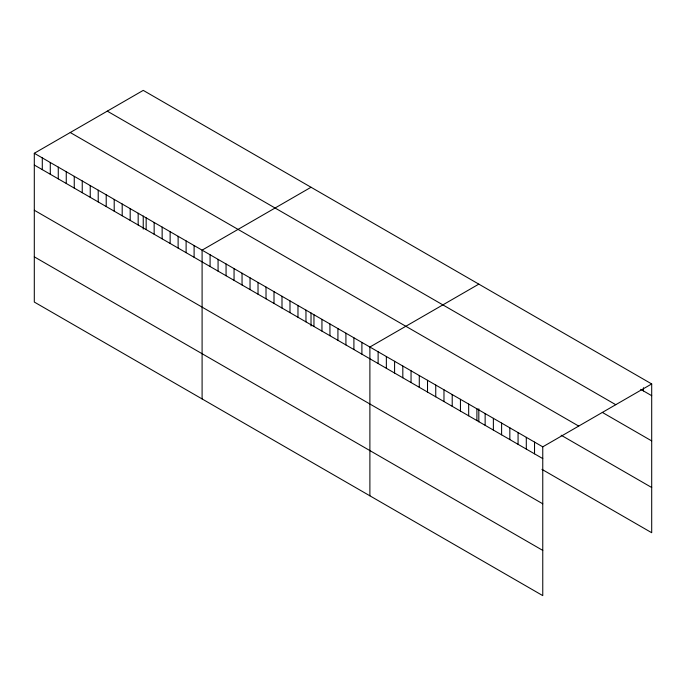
<?xml version="1.0" encoding="UTF-8"?>
<svg xmlns="http://www.w3.org/2000/svg" width="686" height="686" viewBox="0 0 686 686"><rect width="100%" height="100%" fill="white"/><g stroke="black" fill="none" stroke-linecap="round" stroke-linejoin="round"><path stroke-width="1.03" d="M34.3 153.278L542.763 446.835L542.763 595.62L34.3 302.054L34.3 153.278L143.237 90.381L651.7 383.946L651.7 532.722L541.94 469.353M311.024 187.261L202.096 250.15L202.096 398.935M478.819 284.133L369.891 347.022L369.891 495.807M542.763 446.835L651.7 383.946M640.724 389.356L651.7 395.693M107.282 111.141L615.754 404.697M602.308 412.397L651.7 440.918M70.246 132.518L578.718 426.083M561.148 435.224L651.7 487.506M34.3 165.026L542.763 458.591M34.3 210.25L542.763 503.807M34.3 256.838L542.763 550.395M643.468 387.736L643.468 390.943M534.531 442.084L534.531 453.832M526.299 437.334L526.299 449.081M518.067 432.574L518.067 444.331M509.835 427.824L509.835 439.58M501.603 423.073L501.603 434.821M493.371 418.323L493.371 430.071M485.139 413.564L485.139 425.32M478.819 408.796L478.819 421.856M476.907 408.813L476.907 420.561M468.675 404.063L468.675 415.81M460.443 399.303L460.443 411.06M452.211 394.553L452.211 406.309M443.979 389.802L443.979 401.55M435.747 385.052L435.747 396.8M427.515 380.293L427.515 392.049M419.283 375.542L419.283 387.298M411.051 370.792L411.051 382.539M402.819 366.041L402.819 377.789M394.587 361.282L394.587 373.038M386.355 356.531L386.355 368.288M378.123 351.781L378.123 363.529M361.899 342.417L361.899 354.165M353.907 337.804L353.907 349.551M345.916 333.19L345.916 344.938M337.924 328.577L337.924 340.325M329.94 323.964L329.94 335.711M321.948 319.35L321.948 331.098M313.956 314.737L313.956 326.485M311.024 312.927L311.024 325.987M305.965 310.123L305.965 321.871M297.973 305.51L297.973 317.258M289.989 300.897L289.989 312.645M281.997 296.283L281.997 308.031M274.006 291.67L274.006 303.418M266.014 287.057L266.014 298.804M258.022 282.443L258.022 294.191M250.038 277.83L250.038 289.578M242.047 273.217L242.047 284.964M234.055 268.603L234.055 280.351M226.063 263.99L226.063 275.746M218.071 259.377L218.071 271.133M210.088 254.763L210.088 266.52M194.104 245.537L194.104 257.293M186.112 240.923L186.112 252.68M178.12 236.31L178.12 248.066M170.137 231.697L170.137 243.453M162.145 227.083L162.145 238.839M154.153 222.47L154.153 234.226M146.161 217.856L146.161 229.613M143.237 216.056L143.237 229.115M138.169 213.243L138.169 224.999M130.186 208.63L130.186 220.386M122.194 204.016L122.194 215.773M114.202 199.403L114.202 211.159M106.21 194.79L106.21 206.546M98.218 190.185L98.218 201.933M90.235 185.572L90.235 197.319M82.243 180.958L82.243 192.706M74.251 176.345L74.251 188.093M66.259 171.732L66.259 183.479M58.267 167.118L58.267 178.866M50.284 162.505L50.284 174.253M42.292 157.891L42.292 169.639"/></g></svg>
